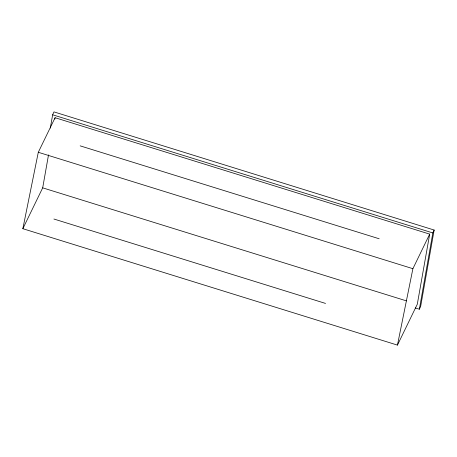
<?xml version="1.0" encoding="UTF-8"?>
<svg xmlns="http://www.w3.org/2000/svg" width="457" height="457" viewBox="0 0 457 457"><rect width="100%" height="100%" fill="white"/><g stroke="black" fill="none" stroke-linecap="round" stroke-linejoin="round"><path stroke-width="0.69" d="M50.299 128.091L52.652 114.793L53.955 111.891L434.15 230.037L420.668 306.316L419.36 309.223L415.276 307.949M22.85 228.7L38.297 152.284L55.086 117.712L429.689 234.121L417.292 304.253L397.453 345.109L22.85 228.7L42.69 187.844L48.516 154.883M54.834 119.117L55.086 117.712M419.36 309.223L432.842 232.939L434.15 230.037M397.453 345.109L412.899 268.693L429.689 234.121M52.652 114.793L432.842 232.939M80.169 145.857L379.19 238.777M38.297 152.284L412.899 268.693M42.69 187.844L406.393 300.866M53.909 219.023L325.521 303.425"/></g></svg>
